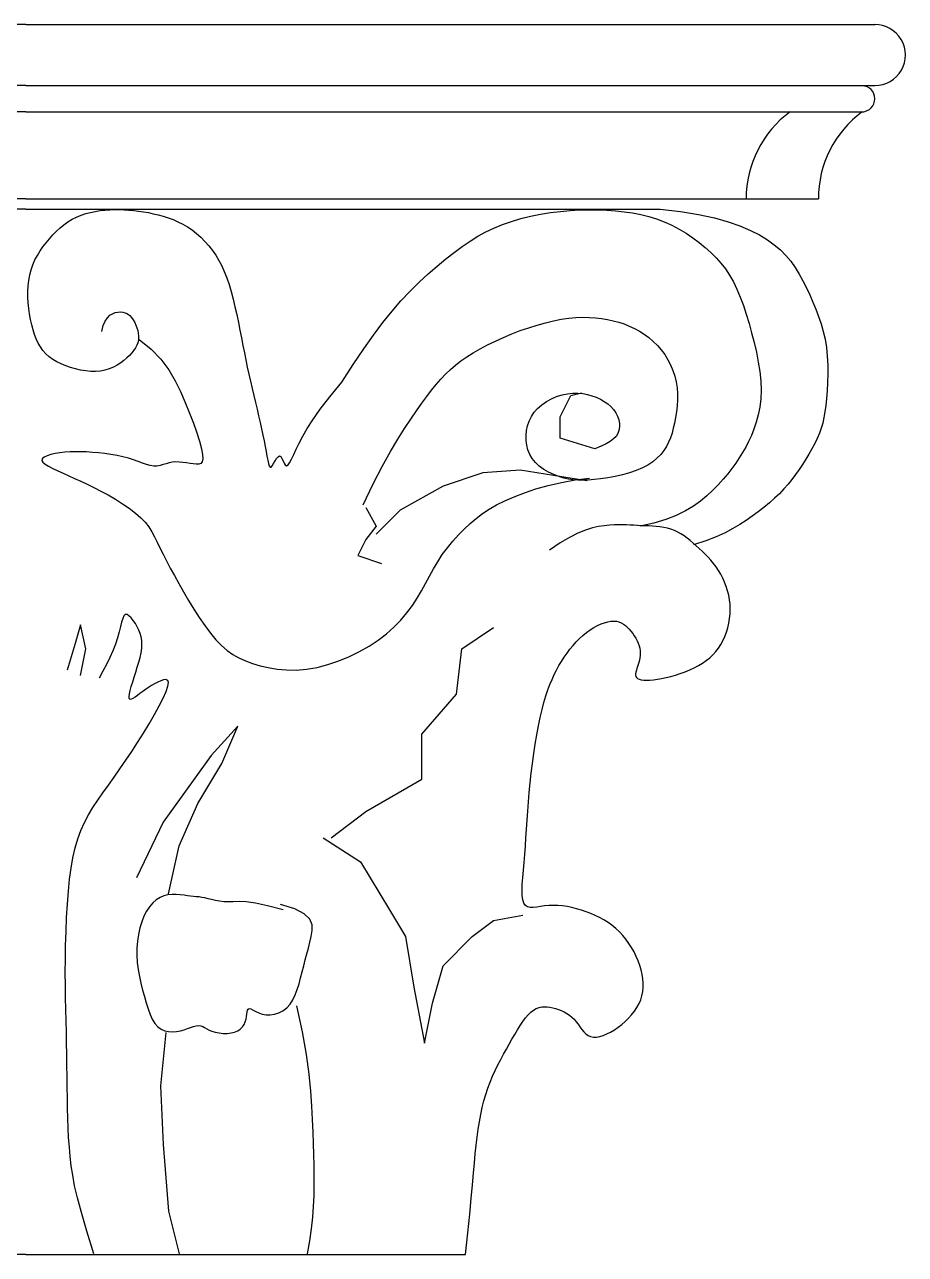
# Model space of a CAD drawing. Extents: x -9127 to 548, y 11049 to 16542.
# Drawn here: x -7463.1 to -7208.8, y 14054.5 to 14409.5 of the extents above; entities that cross this region are included whole.
import ezdxf

# ---------------------------------------------------------------- set-up
doc = ezdxf.new("R2010")
doc.units = 0
doc.header["$MEASUREMENT"] = 0
doc.layers.get('0').update_dxf_attribs({"linetype": 'CONTINUOUS'})
doc.layers.add('detail', color=7, linetype='CONTINUOUS')

# ---------------------------------------------------------------- blocks, each defined once
blk = doc.blocks.new('20')
at = {"layer": 'detail'}
for p, q in [((-5464.43, 9840.75), (-5709.72, 9840.75)), ((-5464.43, 9840.75), (-5219.13, 9840.75)), ((-5464.43, 9823.15), (-5709.63, 9823.15)), ((-5464.43, 9823.15), (-5219.23, 9823.15)), ((-5464.43, 9815.61), (-5706.37, 9815.61)), ((-5464.43, 9815.61), (-5222.48, 9815.61)), ((-5464.43, 9790.46), (-5693.29, 9790.46)), ((-5464.43, 9787.45), (-5647.61, 9787.45)), ((-5464.43, 9790.46), (-5235.57, 9790.46)), ((-5464.43, 9787.45), (-5281.25, 9787.45))]:
    blk.add_line(p, q, dxfattribs=at)
for points in [[(-5442.47, 9752.14), (-5442.02, 9753.85), (-5441.47, 9755.17), (-5440.83, 9756.14), (-5440.13, 9756.84), (-5439.39, 9757.3), (-5438.62, 9757.59), (-5437.85, 9757.76), (-5437.1, 9757.8), (-5436.36, 9757.73), (-5435.66, 9757.53), (-5434.99, 9757.21), (-5434.39, 9756.76), (-5433.84, 9756.19), (-5433.36, 9755.52), (-5432.94, 9754.77), (-5432.59, 9753.99), (-5432.3, 9753.19), (-5432.08, 9752.4), (-5431.92, 9751.65), (-5431.83, 9750.93), (-5431.82, 9750.24), (-5431.9, 9749.55), (-5432.07, 9748.86), (-5432.33, 9748.17), (-5432.71, 9747.45), (-5433.18, 9746.72), (-5433.76, 9745.99), (-5434.43, 9745.25), (-5435.2, 9744.52), (-5436.05, 9743.81), (-5436.99, 9743.12), (-5438.02, 9742.47), (-5439.12, 9741.88), (-5440.29, 9741.39), (-5441.54, 9740.99), (-5442.85, 9740.73), (-5444.23, 9740.61), (-5445.65, 9740.63), (-5447.1, 9740.76), (-5448.57, 9741.01), (-5450.02, 9741.34), (-5451.45, 9741.76), (-5452.84, 9742.24), (-5454.17, 9742.79), (-5455.43, 9743.41), (-5456.6, 9744.1), (-5457.67, 9744.88), (-5458.63, 9745.73), (-5459.47, 9746.67), (-5460.19, 9747.7), (-5460.82, 9748.81), (-5461.37, 9750.01), (-5461.85, 9751.29), (-5462.28, 9752.66), (-5462.67, 9754.11), (-5463.02, 9755.63), (-5463.32, 9757.21), (-5463.55, 9758.82), (-5463.72, 9760.46), (-5463.8, 9762.1), (-5463.8, 9763.73), (-5463.71, 9765.34), (-5463.52, 9766.92), (-5463.23, 9768.47), (-5462.84, 9769.97), (-5462.35, 9771.41), (-5461.75, 9772.8), (-5461.06, 9774.13), (-5460.28, 9775.4), (-5459.44, 9776.62), (-5458.53, 9777.79), (-5457.58, 9778.93), (-5456.59, 9780.02), (-5455.57, 9781.07), (-5454.5, 9782.05), (-5453.39, 9782.97), (-5452.23, 9783.8), (-5451.02, 9784.54), (-5449.76, 9785.18), (-5448.45, 9785.73), (-5447.1, 9786.18), (-5445.73, 9786.55), (-5444.34, 9786.84), (-5442.95, 9787.06), (-5441.56, 9787.22), (-5440.17, 9787.32), (-5438.78, 9787.37), (-5437.39, 9787.36), (-5436, 9787.31), (-5434.61, 9787.22), (-5433.22, 9787.09), (-5431.82, 9786.92), (-5430.41, 9786.71), (-5429, 9786.46), (-5427.58, 9786.16), (-5426.16, 9785.81), (-5424.73, 9785.42), (-5423.3, 9784.97), (-5421.88, 9784.45), (-5420.46, 9783.85), (-5419.07, 9783.15), (-5417.71, 9782.36), (-5416.38, 9781.46), (-5415.09, 9780.45), (-5413.85, 9779.35), (-5412.66, 9778.17), (-5411.55, 9776.9), (-5410.5, 9775.56), (-5409.54, 9774.16), (-5408.65, 9772.68), (-5407.83, 9771.11), (-5407.08, 9769.43), (-5406.37, 9767.65), (-5405.72, 9765.73), (-5405.11, 9763.68), (-5404.54, 9761.53), (-5404, 9759.3), (-5403.49, 9757.03), (-5403.02, 9754.75), (-5402.56, 9752.5), (-5402.13, 9750.3), (-5401.7, 9748.14), (-5401.29, 9746.03), (-5400.87, 9743.95), (-5400.44, 9741.89), (-5400.01, 9739.83), (-5399.55, 9737.78), (-5399.07, 9735.74), (-5398.59, 9733.71), (-5398.11, 9731.7), (-5397.64, 9729.72), (-5397.18, 9727.78), (-5396.75, 9725.88), (-5396.33, 9724.03), (-5395.95, 9722.26), (-5395.6, 9720.58), (-5395.28, 9718.99), (-5395, 9717.52), (-5394.76, 9716.18), (-5394.55, 9715.01), (-5394.34, 9714.07), (-5394.13, 9713.4), (-5393.88, 9713.03), (-5393.59, 9713.03), (-5393.24, 9713.4), (-5392.84, 9714.03), (-5392.42, 9714.78), (-5391.98, 9715.49), (-5391.56, 9716.02), (-5391.15, 9716.24), (-5390.79, 9716.03), (-5390.45, 9715.5), (-5390.13, 9714.82), (-5389.8, 9714.15), (-5389.47, 9713.62), (-5389.1, 9713.41), (-5388.69, 9713.64), (-5388.22, 9714.28), (-5387.68, 9715.29), (-5387.05, 9716.61), (-5386.31, 9718.18), (-5385.44, 9719.95), (-5384.43, 9721.91), (-5383.15, 9724.11), (-5381.51, 9726.67), (-5379.38, 9729.69), (-5376.64, 9733.27), (-5373.19, 9737.52)], [(-5281.25, 9787.45), (-5275.33, 9786.79), (-5270.14, 9785.95), (-5265.6, 9784.96), (-5261.64, 9783.84), (-5258.2, 9782.62), (-5255.2, 9781.34), (-5252.57, 9780.02), (-5250.28, 9778.65), (-5248.28, 9777.21), (-5246.52, 9775.71), (-5244.96, 9774.12), (-5243.56, 9772.42), (-5242.29, 9770.62), (-5241.11, 9768.73), (-5240.02, 9766.77), (-5239.01, 9764.75), (-5238.06, 9762.7), (-5237.17, 9760.64), (-5236.31, 9758.57), (-5235.51, 9756.48), (-5234.78, 9754.36), (-5234.14, 9752.17), (-5233.62, 9749.9), (-5233.23, 9747.53), (-5232.98, 9745.04), (-5232.86, 9742.48), (-5232.84, 9739.91), (-5232.91, 9737.4), (-5233.05, 9735), (-5233.23, 9732.78), (-5233.43, 9730.77), (-5233.67, 9728.96), (-5233.97, 9727.3), (-5234.32, 9725.74), (-5234.75, 9724.25), (-5235.28, 9722.78), (-5235.91, 9721.29), (-5236.63, 9719.79), (-5237.43, 9718.29), (-5238.29, 9716.78), (-5239.21, 9715.28), (-5240.16, 9713.8), (-5241.13, 9712.33), (-5242.14, 9710.89), (-5243.2, 9709.47), (-5244.33, 9708.07), (-5245.53, 9706.69), (-5246.83, 9705.34), (-5248.23, 9704), (-5249.72, 9702.68), (-5251.3, 9701.39), (-5252.96, 9700.12), (-5254.68, 9698.87), (-5256.45, 9697.64), (-5258.28, 9696.43), (-5260.26, 9695.24), (-5262.48, 9694.07), (-5265.04, 9692.9), (-5268.04, 9691.74), (-5271.59, 9690.59)], [(-5373.19, 9737.52), (-5369.88, 9742.6), (-5366.83, 9747.11), (-5363.98, 9751.13), (-5361.28, 9754.74), (-5358.66, 9758), (-5356.07, 9760.99), (-5353.46, 9763.78), (-5350.84, 9766.38), (-5348.23, 9768.8), (-5345.66, 9771.03), (-5343.16, 9773.09), (-5340.74, 9774.97), (-5338.41, 9776.68), (-5336.14, 9778.23), (-5333.89, 9779.63), (-5331.62, 9780.89), (-5329.27, 9782.02), (-5326.81, 9783.04), (-5324.2, 9783.94), (-5321.47, 9784.73), (-5318.64, 9785.41), (-5315.77, 9785.99), (-5312.89, 9786.46), (-5310.03, 9786.83), (-5307.23, 9787.09), (-5304.49, 9787.25), (-5301.81, 9787.32), (-5299.19, 9787.3), (-5296.61, 9787.19), (-5294.1, 9787.01), (-5291.63, 9786.74), (-5289.21, 9786.39), (-5286.85, 9785.94), (-5284.53, 9785.37), (-5282.27, 9784.68), (-5280.05, 9783.84), (-5277.89, 9782.86), (-5275.79, 9781.74), (-5273.77, 9780.52), (-5271.83, 9779.2), (-5269.98, 9777.82), (-5268.24, 9776.4), (-5266.62, 9774.94), (-5265.11, 9773.45), (-5263.71, 9771.87), (-5262.41, 9770.2), (-5261.21, 9768.41), (-5260.09, 9766.46), (-5259.06, 9764.34), (-5258.1, 9762.07), (-5257.21, 9759.65), (-5256.37, 9757.12), (-5255.58, 9754.48), (-5254.83, 9751.76), (-5254.12, 9748.97), (-5253.47, 9746.16), (-5252.91, 9743.34), (-5252.47, 9740.56), (-5252.19, 9737.84), (-5252.09, 9735.22), (-5252.19, 9732.71), (-5252.48, 9730.34), (-5252.92, 9728.1), (-5253.49, 9725.98), (-5254.17, 9723.99), (-5254.91, 9722.13), (-5255.7, 9720.4), (-5256.54, 9718.76), (-5257.44, 9717.2), (-5258.41, 9715.68), (-5259.44, 9714.17), (-5260.55, 9712.64), (-5261.75, 9711.09), (-5263.06, 9709.5), (-5264.47, 9707.91), (-5266.03, 9706.32), (-5267.73, 9704.75), (-5269.6, 9703.22), (-5271.66, 9701.74), (-5273.96, 9700.34), (-5276.58, 9699.04), (-5279.58, 9697.87), (-5283.03, 9696.84), (-5286.98, 9695.97)], [(-5367.03, 9702.13), (-5364.11, 9708.15), (-5361.48, 9713.22), (-5359.1, 9717.48), (-5356.96, 9721.07), (-5355.02, 9724.14), (-5353.24, 9726.82), (-5351.61, 9729.23), (-5350.09, 9731.42), (-5348.65, 9733.41), (-5347.27, 9735.23), (-5345.92, 9736.89), (-5344.58, 9738.42), (-5343.22, 9739.85), (-5341.81, 9741.18), (-5340.33, 9742.45), (-5338.76, 9743.66), (-5337.06, 9744.83), (-5335.22, 9745.99), (-5333.21, 9747.14), (-5331.07, 9748.28), (-5328.8, 9749.39), (-5326.46, 9750.45), (-5324.05, 9751.46), (-5321.62, 9752.4), (-5319.19, 9753.25), (-5316.77, 9754.01), (-5314.39, 9754.68), (-5312.06, 9755.23), (-5309.8, 9755.67), (-5307.64, 9755.99), (-5305.57, 9756.18), (-5303.6, 9756.26), (-5301.72, 9756.23), (-5299.91, 9756.1), (-5298.17, 9755.89), (-5296.47, 9755.61), (-5294.83, 9755.25), (-5293.22, 9754.83), (-5291.66, 9754.32), (-5290.15, 9753.73), (-5288.67, 9753.05), (-5287.24, 9752.27), (-5285.85, 9751.39), (-5284.52, 9750.4), (-5283.25, 9749.31), (-5282.05, 9748.12), (-5280.94, 9746.84), (-5279.93, 9745.47), (-5279.02, 9744.02), (-5278.22, 9742.5), (-5277.55, 9740.91), (-5277.01, 9739.26), (-5276.6, 9737.58), (-5276.33, 9735.86), (-5276.21, 9734.12), (-5276.22, 9732.38), (-5276.33, 9730.65), (-5276.53, 9728.95), (-5276.8, 9727.3), (-5277.1, 9725.73), (-5277.44, 9724.23), (-5277.82, 9722.81), (-5278.26, 9721.46), (-5278.79, 9720.18), (-5279.42, 9718.95), (-5280.18, 9717.77), (-5281.09, 9716.64), (-5282.16, 9715.57), (-5283.39, 9714.55), (-5284.79, 9713.61), (-5286.37, 9712.76), (-5288.14, 9712), (-5290.08, 9711.35), (-5292.15, 9710.8), (-5294.28, 9710.34), (-5296.39, 9709.96), (-5298.43, 9709.66), (-5300.32, 9709.44), (-5302.02, 9709.28), (-5303.55, 9709.2), (-5304.97, 9709.2), (-5306.33, 9709.3), (-5307.67, 9709.5), (-5309.05, 9709.82), (-5310.49, 9710.27), (-5311.97, 9710.84), (-5313.44, 9711.54), (-5314.84, 9712.35), (-5316.13, 9713.28), (-5317.26, 9714.31), (-5318.18, 9715.45), (-5318.9, 9716.68), (-5319.42, 9717.98), (-5319.77, 9719.34), (-5319.94, 9720.73), (-5319.95, 9722.13), (-5319.81, 9723.54), (-5319.51, 9724.93), (-5319.05, 9726.29), (-5318.42, 9727.59), (-5317.61, 9728.82), (-5316.62, 9729.96), (-5315.44, 9730.99), (-5314.1, 9731.91), (-5312.66, 9732.7), (-5311.13, 9733.35), (-5309.58, 9733.85), (-5308.02, 9734.19), (-5306.5, 9734.36), (-5305.03, 9734.38), (-5303.61, 9734.25), (-5302.24, 9734), (-5300.93, 9733.63), (-5299.68, 9733.16), (-5298.5, 9732.61), (-5297.39, 9731.97), (-5296.38, 9731.26), (-5295.47, 9730.47), (-5294.69, 9729.6), (-5294.04, 9728.68), (-5293.54, 9727.69), (-5293.19, 9726.66), (-5293, 9725.62), (-5292.98, 9724.6), (-5293.13, 9723.62), (-5293.46, 9722.71), (-5293.97, 9721.89), (-5294.69, 9721.14), (-5295.63, 9720.43), (-5296.83, 9719.73), (-5298.3, 9719.03), (-5300.07, 9718.29)], [(-5431.69, 9749.83), (-5428.21, 9747.05), (-5425.38, 9744.12), (-5423.1, 9741.07), (-5421.24, 9737.96), (-5419.7, 9734.82), (-5418.35, 9731.69), (-5417.12, 9728.62), (-5416, 9725.67), (-5415.03, 9722.93), (-5414.25, 9720.46), (-5413.67, 9718.33), (-5413.35, 9716.62), (-5413.29, 9715.38), (-5413.48, 9714.55), (-5413.88, 9714.07), (-5414.46, 9713.86), (-5415.19, 9713.83), (-5416.04, 9713.93), (-5416.98, 9714.07), (-5417.98, 9714.23), (-5419.01, 9714.38), (-5420.05, 9714.48), (-5421.08, 9714.51), (-5422.07, 9714.44), (-5423, 9714.26), (-5423.9, 9714), (-5424.77, 9713.72), (-5425.63, 9713.47), (-5426.53, 9713.31), (-5427.46, 9713.29), (-5428.46, 9713.44), (-5429.53, 9713.74), (-5430.68, 9714.15), (-5431.94, 9714.63), (-5433.29, 9715.12), (-5434.77, 9715.59), (-5436.37, 9716.01), (-5438.06, 9716.37), (-5439.82, 9716.67), (-5441.61, 9716.91), (-5443.4, 9717.11), (-5445.16, 9717.26), (-5446.86, 9717.37), (-5448.5, 9717.43), (-5450.09, 9717.44), (-5451.62, 9717.39), (-5453.1, 9717.29), (-5454.53, 9717.13), (-5455.91, 9716.91), (-5457.18, 9716.63), (-5458.27, 9716.28), (-5459.11, 9715.89), (-5459.64, 9715.44), (-5459.79, 9714.95), (-5459.51, 9714.42), (-5458.85, 9713.85), (-5457.86, 9713.24), (-5456.62, 9712.6), (-5455.19, 9711.93), (-5453.63, 9711.23), (-5451.99, 9710.52), (-5450.29, 9709.76), (-5448.51, 9708.96), (-5446.66, 9708.09), (-5444.74, 9707.14), (-5442.73, 9706.1), (-5440.64, 9704.96), (-5438.54, 9703.74), (-5436.47, 9702.45), (-5434.52, 9701.12), (-5432.73, 9699.76), (-5431.18, 9698.41), (-5429.91, 9697.07), (-5428.87, 9695.72), (-5427.99, 9694.34), (-5427.21, 9692.89), (-5426.45, 9691.35), (-5425.66, 9689.69), (-5424.78, 9687.89), (-5423.79, 9685.94), (-5422.7, 9683.87), (-5421.51, 9681.68), (-5420.23, 9679.39), (-5418.86, 9676.99), (-5417.41, 9674.52), (-5415.89, 9672.03), (-5414.33, 9669.59), (-5412.72, 9667.25), (-5411.11, 9665.08), (-5409.5, 9663.14), (-5407.9, 9661.49), (-5406.29, 9660.1), (-5404.62, 9658.93), (-5402.88, 9657.94), (-5401.01, 9657.09), (-5398.98, 9656.35), (-5396.77, 9655.68), (-5394.38, 9655.12), (-5391.83, 9654.7), (-5389.12, 9654.46), (-5386.29, 9654.44), (-5383.33, 9654.68), (-5380.27, 9655.21), (-5377.16, 9656.01), (-5374.04, 9657.05), (-5370.98, 9658.31), (-5368.03, 9659.75), (-5365.24, 9661.35), (-5362.65, 9663.08), (-5360.27, 9664.92), (-5358.1, 9666.85), (-5356.13, 9668.85), (-5354.37, 9670.92), (-5352.79, 9673.02), (-5351.41, 9675.14), (-5350.16, 9677.28), (-5348.99, 9679.41), (-5347.86, 9681.54), (-5346.71, 9683.64), (-5345.48, 9685.71), (-5344.14, 9687.74), (-5342.68, 9689.71), (-5341.14, 9691.61), (-5339.51, 9693.43), (-5337.83, 9695.14), (-5336.12, 9696.74), (-5334.37, 9698.22), (-5332.54, 9699.59), (-5330.58, 9700.88), (-5328.45, 9702.1), (-5326.08, 9703.28), (-5323.42, 9704.44), (-5320.43, 9705.58), (-5317.13, 9706.69), (-5313.57, 9707.71), (-5309.77, 9708.6), (-5305.77, 9709.32), (-5301.61, 9709.82)], [(-5300.07, 9718.29), (-5310.07, 9721.37), (-5310.07, 9727.52), (-5306.99, 9733.68), (-5303.92, 9734.45)], [(-5302.38, 9709.05), (-5321.62, 9712.13), (-5332.4, 9711.36), (-5343.94, 9707.52), (-5356.26, 9700.59), (-5363.19, 9693.67)], [(-5366.26, 9701.36), (-5363.19, 9695.97), (-5366.26, 9692.13), (-5368.57, 9687.51), (-5361.65, 9685.2)], [(-5337.43, 9485.75), (-5336.77, 9491.97), (-5336.23, 9497.32), (-5335.79, 9501.9), (-5335.44, 9505.83), (-5335.14, 9509.22), (-5334.88, 9512.18), (-5334.64, 9514.82), (-5334.38, 9517.27), (-5334.1, 9519.6), (-5333.79, 9521.85), (-5333.44, 9524.02), (-5333.05, 9526.11), (-5332.61, 9528.12), (-5332.12, 9530.06), (-5331.58, 9531.94), (-5330.99, 9533.75), (-5330.33, 9535.5), (-5329.63, 9537.19), (-5328.88, 9538.84), (-5328.1, 9540.43), (-5327.29, 9541.99), (-5326.47, 9543.5), (-5325.65, 9544.99), (-5324.83, 9546.44), (-5324.02, 9547.87), (-5323.21, 9549.26), (-5322.42, 9550.58), (-5321.64, 9551.83), (-5320.86, 9552.98), (-5320.08, 9554.02), (-5319.31, 9554.92), (-5318.54, 9555.68), (-5317.77, 9556.27), (-5317, 9556.71), (-5316.22, 9557.01), (-5315.45, 9557.18), (-5314.66, 9557.25), (-5313.87, 9557.23), (-5313.07, 9557.13), (-5312.25, 9556.96), (-5311.43, 9556.74), (-5310.61, 9556.47), (-5309.79, 9556.15), (-5308.98, 9555.77), (-5308.2, 9555.33), (-5307.46, 9554.83), (-5306.75, 9554.26), (-5306.1, 9553.62), (-5305.5, 9552.92), (-5304.94, 9552.18), (-5304.4, 9551.42), (-5303.87, 9550.69), (-5303.31, 9550.01), (-5302.72, 9549.42), (-5302.07, 9548.95), (-5301.35, 9548.62), (-5300.53, 9548.47), (-5299.64, 9548.49), (-5298.68, 9548.65), (-5297.66, 9548.96), (-5296.61, 9549.39), (-5295.54, 9549.94), (-5294.46, 9550.59), (-5293.4, 9551.32), (-5292.35, 9552.12), (-5291.35, 9552.99), (-5290.39, 9553.92), (-5289.5, 9554.91), (-5288.69, 9555.94), (-5287.97, 9557.02), (-5287.35, 9558.13), (-5286.85, 9559.27), (-5286.49, 9560.43), (-5286.24, 9561.62), (-5286.12, 9562.83), (-5286.12, 9564.06), (-5286.22, 9565.31), (-5286.42, 9566.57), (-5286.72, 9567.85), (-5287.11, 9569.14), (-5287.58, 9570.44), (-5288.14, 9571.75), (-5288.77, 9573.04), (-5289.48, 9574.3), (-5290.26, 9575.53), (-5291.11, 9576.72), (-5292.03, 9577.84), (-5293.01, 9578.89), (-5294.05, 9579.86), (-5295.15, 9580.75), (-5296.29, 9581.56), (-5297.49, 9582.3), (-5298.72, 9582.98), (-5299.99, 9583.6), (-5301.3, 9584.15), (-5302.63, 9584.66), (-5303.99, 9585.12), (-5305.36, 9585.52), (-5306.74, 9585.86), (-5308.12, 9586.13), (-5309.48, 9586.34), (-5310.82, 9586.46), (-5312.14, 9586.5), (-5313.41, 9586.45), (-5314.63, 9586.32), (-5315.79, 9586.14), (-5316.88, 9585.97), (-5317.87, 9585.86), (-5318.75, 9585.87), (-5319.51, 9586.04), (-5320.13, 9586.43), (-5320.59, 9587.1), (-5320.9, 9588.07), (-5321.06, 9589.34), (-5321.1, 9590.86), (-5321.04, 9592.61), (-5320.91, 9594.55), (-5320.74, 9596.65), (-5320.54, 9598.88), (-5320.34, 9601.2), (-5320.16, 9603.59), (-5319.99, 9606.03), (-5319.83, 9608.54), (-5319.66, 9611.09), (-5319.49, 9613.71), (-5319.29, 9616.37), (-5319.06, 9619.08), (-5318.8, 9621.85), (-5318.49, 9624.66), (-5318.13, 9627.48), (-5317.74, 9630.29), (-5317.31, 9633.05), (-5316.85, 9635.74), (-5316.36, 9638.31), (-5315.86, 9640.75), (-5315.33, 9643.01), (-5314.8, 9645.08), (-5314.25, 9646.96), (-5313.68, 9648.68), (-5313.09, 9650.27), (-5312.47, 9651.74), (-5311.83, 9653.13), (-5311.16, 9654.44), (-5310.46, 9655.71), (-5309.72, 9656.94), (-5308.94, 9658.15), (-5308.13, 9659.32), (-5307.28, 9660.45), (-5306.4, 9661.53), (-5305.48, 9662.56), (-5304.52, 9663.53), (-5303.53, 9664.43), (-5302.5, 9665.25), (-5301.46, 9666), (-5300.4, 9666.67), (-5299.35, 9667.25), (-5298.31, 9667.73), (-5297.31, 9668.1), (-5296.35, 9668.37), (-5295.45, 9668.53), (-5294.62, 9668.57), (-5293.85, 9668.49), (-5293.14, 9668.32), (-5292.48, 9668.05), (-5291.86, 9667.7), (-5291.28, 9667.27), (-5290.73, 9666.77), (-5290.19, 9666.22), (-5289.67, 9665.62), (-5289.17, 9664.98), (-5288.7, 9664.31), (-5288.26, 9663.61), (-5287.88, 9662.89), (-5287.55, 9662.16), (-5287.29, 9661.43), (-5287.11, 9660.71), (-5287.01, 9659.99), (-5286.98, 9659.29), (-5287.01, 9658.6), (-5287.09, 9657.93), (-5287.22, 9657.28), (-5287.38, 9656.65), (-5287.56, 9656.04), (-5287.75, 9655.45), (-5287.94, 9654.88), (-5288.11, 9654.35), (-5288.25, 9653.85), (-5288.33, 9653.38), (-5288.34, 9652.96), (-5288.26, 9652.58), (-5288.07, 9652.26), (-5287.75, 9651.99), (-5287.3, 9651.78), (-5286.7, 9651.63), (-5285.99, 9651.54), (-5285.15, 9651.51), (-5284.21, 9651.54), (-5283.17, 9651.63), (-5282.04, 9651.78), (-5280.82, 9651.99), (-5279.54, 9652.26), (-5278.2, 9652.59), (-5276.83, 9652.97), (-5275.45, 9653.41), (-5274.07, 9653.91), (-5272.72, 9654.46), (-5271.42, 9655.06), (-5270.18, 9655.71), (-5269.01, 9656.4), (-5267.94, 9657.15), (-5266.94, 9657.96), (-5266.02, 9658.82), (-5265.18, 9659.74), (-5264.42, 9660.72), (-5263.73, 9661.77), (-5263.12, 9662.89), (-5262.58, 9664.08), (-5262.11, 9665.32), (-5261.73, 9666.62), (-5261.42, 9667.95), (-5261.2, 9669.31), (-5261.06, 9670.68), (-5261.02, 9672.05), (-5261.07, 9673.4), (-5261.21, 9674.74), (-5261.44, 9676.04), (-5261.76, 9677.32), (-5262.16, 9678.56), (-5262.63, 9679.77), (-5263.16, 9680.94), (-5263.75, 9682.07), (-5264.4, 9683.15), (-5265.1, 9684.18), (-5265.84, 9685.17), (-5266.61, 9686.12), (-5267.42, 9687.03), (-5268.25, 9687.9), (-5269.09, 9688.74), (-5269.95, 9689.55), (-5270.82, 9690.33), (-5271.68, 9691.09), (-5272.55, 9691.81), (-5273.44, 9692.5), (-5274.33, 9693.14), (-5275.24, 9693.72), (-5276.18, 9694.24), (-5277.14, 9694.7), (-5278.13, 9695.08), (-5279.16, 9695.37), (-5280.21, 9695.6), (-5281.29, 9695.76), (-5282.38, 9695.88), (-5283.48, 9695.96), (-5284.57, 9696.01), (-5285.66, 9696.06), (-5286.72, 9696.1), (-5287.77, 9696.15), (-5288.82, 9696.21), (-5289.87, 9696.27), (-5290.95, 9696.31), (-5292.08, 9696.34), (-5293.26, 9696.34), (-5294.53, 9696.3), (-5295.9, 9696.23), (-5297.38, 9696.1), (-5299, 9695.87), (-5300.79, 9695.47), (-5302.77, 9694.85), (-5304.97, 9693.96), (-5307.42, 9692.73), (-5310.14, 9691.11), (-5313.15, 9689.05)], [(-5444.78, 9485.91), (-5446.81, 9492.5), (-5448.35, 9497.8), (-5449.49, 9502.07), (-5450.29, 9505.58), (-5450.85, 9508.57), (-5451.26, 9511.31), (-5451.57, 9514), (-5451.82, 9516.71), (-5452.02, 9519.45), (-5452.16, 9522.23), (-5452.27, 9525.07), (-5452.35, 9527.98), (-5452.4, 9530.97), (-5452.44, 9534.03), (-5452.48, 9537.15), (-5452.51, 9540.31), (-5452.55, 9543.5), (-5452.6, 9546.7), (-5452.68, 9549.91), (-5452.76, 9553.15), (-5452.84, 9556.46), (-5452.92, 9559.87), (-5452.97, 9563.4), (-5452.99, 9567.09), (-5452.97, 9570.96), (-5452.9, 9574.94), (-5452.78, 9578.97), (-5452.61, 9582.96), (-5452.38, 9586.85), (-5452.09, 9590.56), (-5451.74, 9594.02), (-5451.3, 9597.25), (-5450.78, 9600.26), (-5450.14, 9603.06), (-5449.39, 9605.68), (-5448.5, 9608.13), (-5447.46, 9610.43), (-5446.29, 9612.63), (-5445, 9614.76), (-5443.6, 9616.88), (-5442.11, 9619.01), (-5440.54, 9621.21), (-5438.91, 9623.5), (-5437.23, 9625.9), (-5435.53, 9628.37), (-5433.81, 9630.93), (-5432.1, 9633.54), (-5430.41, 9636.21), (-5428.77, 9638.91), (-5427.24, 9641.56), (-5425.87, 9644.07), (-5424.73, 9646.34), (-5423.87, 9648.28), (-5423.35, 9649.81), (-5423.23, 9650.84), (-5423.43, 9651.44), (-5423.92, 9651.68), (-5424.6, 9651.63), (-5425.42, 9651.36), (-5426.3, 9650.96), (-5427.2, 9650.48), (-5428.09, 9649.95), (-5428.97, 9649.39), (-5429.82, 9648.8), (-5430.65, 9648.21), (-5431.44, 9647.63), (-5432.18, 9647.07), (-5432.86, 9646.58), (-5433.46, 9646.2), (-5433.95, 9645.98), (-5434.31, 9645.97), (-5434.52, 9646.22), (-5434.56, 9646.74), (-5434.46, 9647.53), (-5434.24, 9648.52), (-5433.93, 9649.69), (-5433.54, 9650.99), (-5433.1, 9652.37), (-5432.65, 9653.8), (-5432.2, 9655.24), (-5431.77, 9656.68), (-5431.4, 9658.09), (-5431.11, 9659.44), (-5430.92, 9660.71), (-5430.86, 9661.88), (-5430.91, 9662.96), (-5431.08, 9663.98), (-5431.36, 9664.95), (-5431.74, 9665.91), (-5432.21, 9666.86), (-5432.76, 9667.82), (-5433.36, 9668.73), (-5433.99, 9669.52), (-5434.6, 9670.12), (-5435.17, 9670.45), (-5435.67, 9670.45), (-5436.07, 9670.07), (-5436.41, 9669.32), (-5436.72, 9668.27), (-5437.05, 9666.95), (-5437.43, 9665.42), (-5437.91, 9663.72), (-5438.53, 9661.9), (-5439.27, 9660), (-5440.12, 9658.04), (-5441.07, 9656.05), (-5442.12, 9654.07), (-5443.24, 9652.11)], [(-5448.63, 9652.88), (-5447.09, 9660.58), (-5448.63, 9667.5), (-5450.17, 9662.12), (-5452.48, 9654.42)], [(-5376.27, 9605.95), (-5366.26, 9613.64), (-5350.1, 9622.88), (-5350.1, 9635.96), (-5340.09, 9647.5), (-5338.55, 9660.58), (-5329.32, 9666.73)], [(-5423.23, 9589.79), (-5420.15, 9603.64), (-5414.76, 9615.95), (-5407.83, 9627.49), (-5403.21, 9638.26), (-5410.91, 9629.8), (-5424.77, 9610.56), (-5432.46, 9594.41)], [(-5378.58, 9605.95), (-5367.8, 9599.02), (-5359.34, 9585.17), (-5354.72, 9577.48), (-5352.41, 9562.86), (-5349.33, 9546.7), (-5347.02, 9558.24), (-5343.94, 9569.01), (-5335.48, 9577.48), (-5329.32, 9582.09), (-5320.85, 9583.63)], [(-5390.13, 9585.17), (-5394.58, 9586.41), (-5398.07, 9587.14), (-5400.76, 9587.48), (-5402.84, 9587.57), (-5404.5, 9587.52), (-5405.91, 9587.48), (-5407.22, 9587.54), (-5408.47, 9587.69), (-5409.64, 9587.91), (-5410.74, 9588.16), (-5411.77, 9588.42), (-5412.71, 9588.63), (-5413.57, 9588.8), (-5414.37, 9588.92), (-5415.16, 9589), (-5415.96, 9589.08), (-5416.8, 9589.17), (-5417.71, 9589.28), (-5418.72, 9589.42), (-5419.81, 9589.56), (-5420.96, 9589.66), (-5422.15, 9589.68), (-5423.34, 9589.56), (-5424.51, 9589.28), (-5425.64, 9588.79), (-5426.72, 9588.09), (-5427.73, 9587.19), (-5428.67, 9586.1), (-5429.52, 9584.83), (-5430.28, 9583.38), (-5430.93, 9581.76), (-5431.47, 9580), (-5431.89, 9578.12), (-5432.17, 9576.16), (-5432.32, 9574.14), (-5432.33, 9572.09), (-5432.2, 9570.04), (-5431.94, 9568), (-5431.58, 9565.98), (-5431.15, 9564), (-5430.66, 9562.06), (-5430.15, 9560.17), (-5429.64, 9558.34), (-5429.1, 9556.62), (-5428.52, 9555.04), (-5427.87, 9553.62), (-5427.14, 9552.41), (-5426.3, 9551.44), (-5425.35, 9550.74), (-5424.29, 9550.29), (-5423.18, 9550.05), (-5422.03, 9549.99), (-5420.88, 9550.08), (-5419.76, 9550.29), (-5418.7, 9550.58), (-5417.71, 9550.92), (-5416.8, 9551.25), (-5415.95, 9551.54), (-5415.19, 9551.75), (-5414.5, 9551.83), (-5413.9, 9551.75), (-5413.33, 9551.54), (-5412.77, 9551.24), (-5412.16, 9550.88), (-5411.47, 9550.51), (-5410.65, 9550.16), (-5409.68, 9549.88), (-5408.59, 9549.67), (-5407.43, 9549.55), (-5406.26, 9549.54), (-5405.14, 9549.66), (-5404.11, 9549.91), (-5403.22, 9550.3), (-5402.48, 9550.81), (-5401.87, 9551.43), (-5401.38, 9552.12), (-5401.02, 9552.86), (-5400.77, 9553.62), (-5400.63, 9554.39), (-5400.54, 9555.11), (-5400.47, 9555.74), (-5400.37, 9556.25), (-5400.18, 9556.58), (-5399.88, 9556.7), (-5399.41, 9556.59), (-5398.78, 9556.29), (-5398.02, 9555.9), (-5397.12, 9555.49), (-5396.11, 9555.13), (-5395, 9554.91), (-5393.81, 9554.89), (-5392.58, 9555.08), (-5391.35, 9555.48), (-5390.16, 9556.1), (-5389.05, 9556.94), (-5388.07, 9557.99), (-5387.26, 9559.24), (-5386.58, 9560.67), (-5386.01, 9562.23), (-5385.51, 9563.89), (-5385.05, 9565.61), (-5384.61, 9567.35), (-5384.15, 9569.07), (-5383.69, 9570.77), (-5383.22, 9572.47), (-5382.78, 9574.16), (-5382.36, 9575.85), (-5381.98, 9577.54), (-5381.7, 9579.24), (-5381.75, 9580.92), (-5382.42, 9582.54), (-5383.98, 9584.06), (-5386.71, 9585.47), (-5390.9, 9586.71)], [(-5386.28, 9557.47), (-5384.63, 9549.95), (-5383.46, 9543.43), (-5382.68, 9537.79), (-5382.19, 9532.87), (-5381.91, 9528.53), (-5381.72, 9524.64), (-5381.57, 9521.06), (-5381.43, 9517.73), (-5381.32, 9514.58), (-5381.24, 9511.55), (-5381.2, 9508.6), (-5381.21, 9505.66), (-5381.27, 9502.69), (-5381.41, 9499.63), (-5381.65, 9496.46), (-5382.01, 9493.14), (-5382.52, 9489.64), (-5383.2, 9485.91)], [(-5424, 9549.78), (-5425.53, 9534.39), (-5424.77, 9517.46), (-5423.23, 9498.22), (-5420.15, 9485.91)], [(-5464.43, 9485.75), (-5591.43, 9485.75)], [(-5464.43, 9485.75), (-5337.43, 9485.75)]]:
    blk.add_lwpolyline(points, dxfattribs=at)
for centre, radius, start, end in [((-5219.23, 9831.95), 8.8, 270, 90.6125), ((-5223.01, 9819.34), 3.77, 271.7886, 88.2114), ((-5225.22, 9790.46), 31.2, 126.4128, 180), ((-5204.37, 9790.46), 31.2, 126.4128, 180)]:
    blk.add_arc(centre, radius, start, end, dxfattribs=at)

msp = doc.modelspace()

# ---------------------------------------------------------------- block references
msp.add_blockref('20', (-1998.33, 4568.79))

doc.saveas('drawing.dxf')
